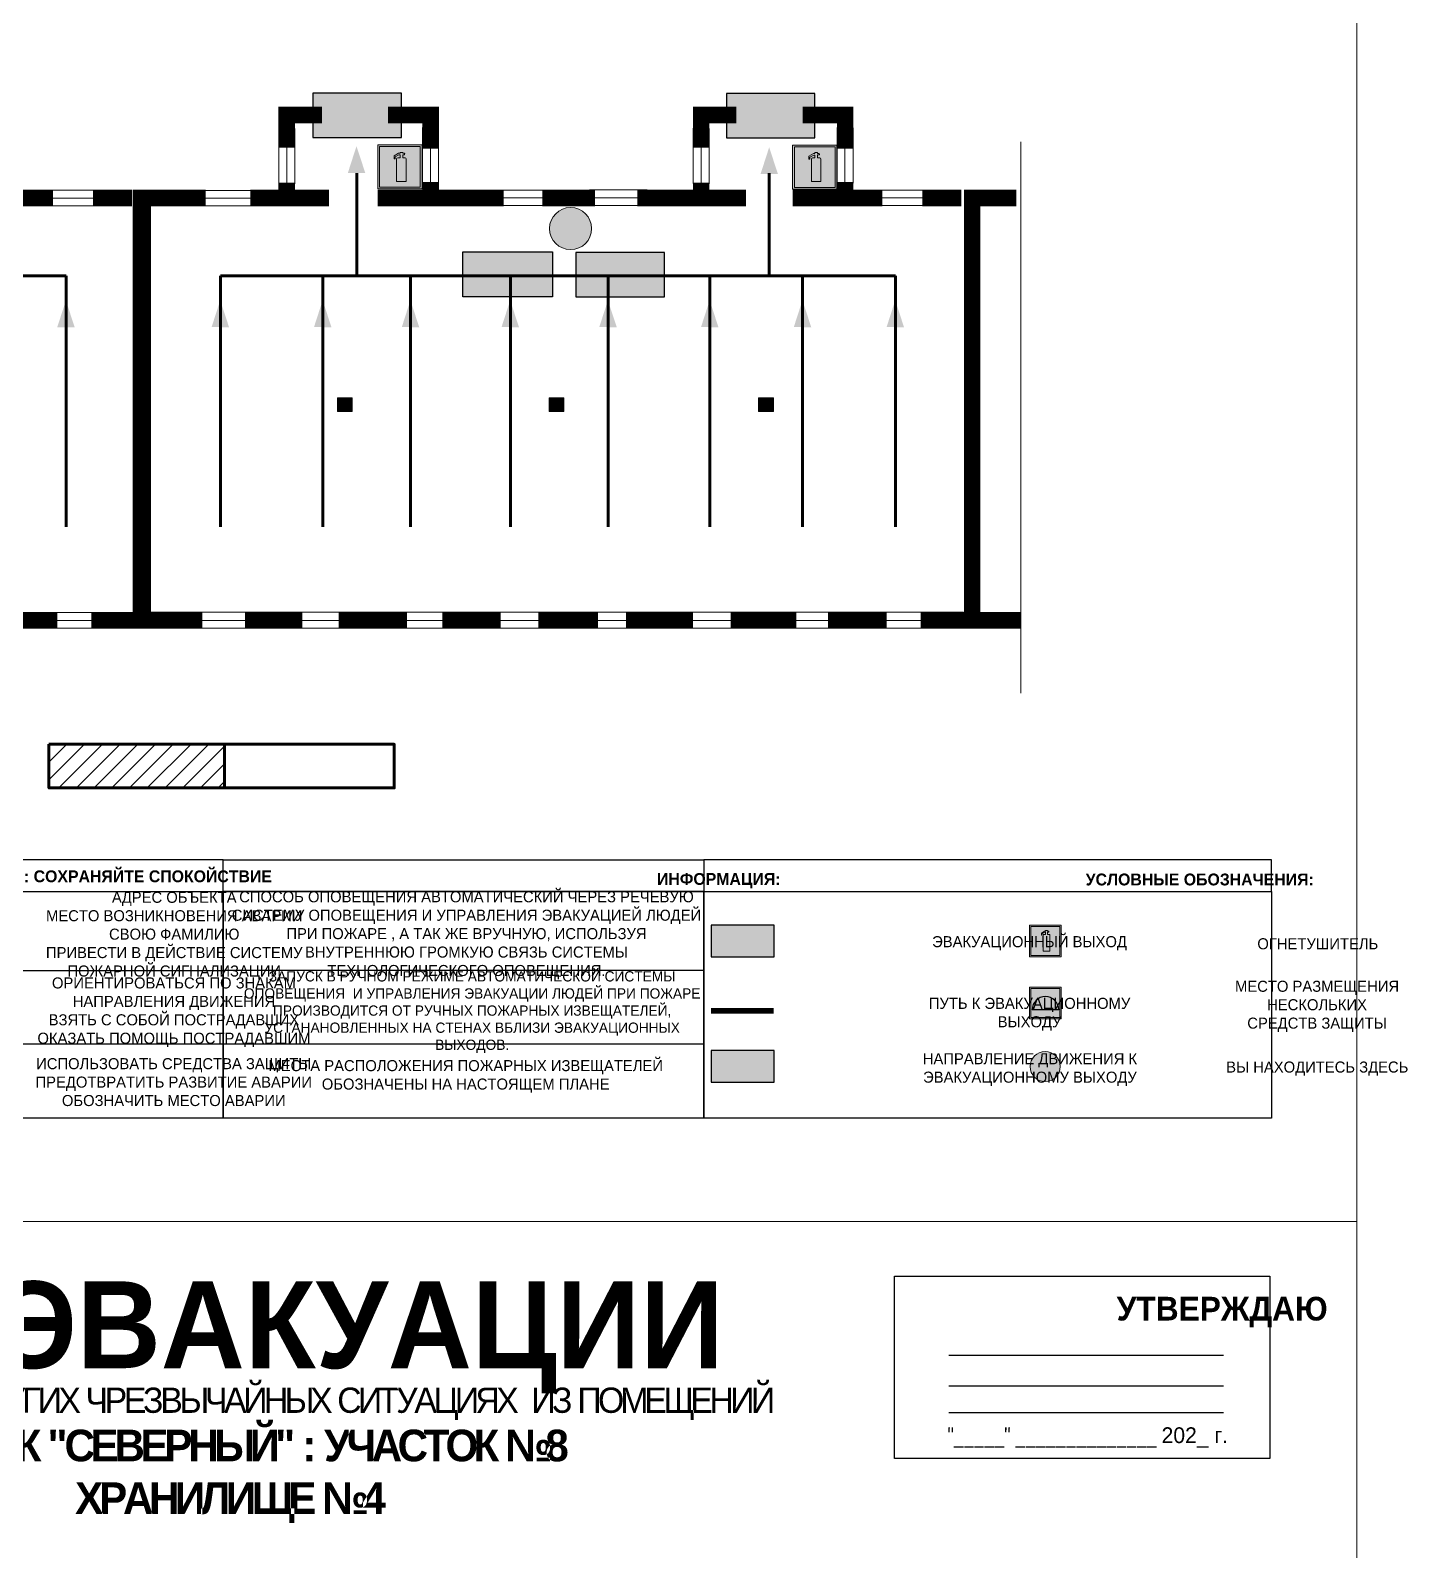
# Model space of a CAD drawing. Header units: millimetres. Extents: x 13114 to 67229, y 22859 to 38520.
# Drawn here: x 17982.2 to 18330.9, y 35075.9 to 35460.9 of the extents above; entities that cross this region are included whole.
import ezdxf

# ---------------------------------------------------------------- set-up
doc = ezdxf.new("R2010")
doc.units = ezdxf.units.MM
doc.layers.add('План_Штампы', color=7, linetype='Continuous')
doc.styles.add('обычный', font='arial.ttf')

# ---------------------------------------------------------------- blocks, each defined once
blk = doc.blocks.new('A$C1E1F2D43')
at = {"true_color": 0xffffff}
blk.add_hatch(color=7, dxfattribs=at).paths.add_polyline_path([(8, 0), (0, 0), (0, -8), (8, -8)])
h = blk.add_hatch(color=242)
h.paths.add_polyline_path([(0.32, -0.32), (0.32, -7.68), (7.68, -7.68), (7.68, -0.32)])
h.paths.add_polyline_path([(7.35, -5.71), (0.65, -5.71, -1)], flags=16)
at = {"color": 242, "lineweight": 5}
for p, q in [((0, 0), (8, 0)), ((0, -8), (0, 0)), ((0, 0), (8, 0)), ((8, -8), (8, 0)), ((0, -8), (8, -8))]:
    blk.add_line(p, q, dxfattribs=at)
at = {"color": 242}
blk.add_line((7.35, -5.71), (0.65, -5.71), dxfattribs=at)
at = {"color": 242, "lineweight": 5}
blk.add_lwpolyline([(0.32, -0.32), (7.68, -0.32), (7.68, -7.68), (0.32, -7.68)], close=True, dxfattribs=at)
at = {"color": 242}
blk.add_arc((4, -5.71), 3.35, 0, 180, dxfattribs=at)
blk = doc.blocks.new('A$C32E8229D')
at = {"true_color": 0xffffff}
blk.add_hatch(color=7, dxfattribs=at).paths.add_polyline_path([(0, 0), (0, -8), (16, -8), (16, 0)])
h = blk.add_hatch(color=126)
h.paths.add_polyline_path([(0.2, -0.2), (15.8, -0.2), (15.8, -7.8), (0.2, -7.8)])
h.paths.add_polyline_path([(13.49, -2.05), (12.08, -2.05), (11.37, -2.63, 0.162397), (11.29, -2.84), (11.29, -3.63), (10.35, -3.63), (10.35, -4.05), (11.68, -4.05), (11.68, -3.48), (12.26, -4.28), (11.29, -5.1), (11.29, -6.78), (11.85, -6.78), (11.85, -5.44), (12.8, -4.64), (12.8, -5.94), (14.46, -5.94), (14.46, -5.39), (13.45, -5.39), (13.45, -3.97), (12.46, -2.59), (13.15, -2.59), (13.69, -3.34), (14.18, -3)], flags=16)
h.paths.add_polyline_path([(10.74, -1.82, 1), (11.8, -1.82, 1)], flags=16)
h.paths.add_polyline_path([(9.39, -3.59), (5.99, -3.59), (6.56, -3.03), (5.91, -3.03), (5.1, -3.83), (5.91, -4.64), (6.56, -4.64), (5.99, -4.09), (9.39, -4.09)], flags=16)
h.paths.add_polyline_path([(4.29, -1.08), (1.72, -1.08), (1.72, -6.6), (4.29, -6.6)], flags=16)
at = {"color": 126}
blk.add_lwpolyline([(16, -8), (0, -8), (0, 0), (16, 0)], close=True, dxfattribs=at)
blk = doc.blocks.new('A$C7B8C2D5B')
at = {"lineweight": 0}
h = blk.add_hatch(color=5, dxfattribs=at)
h.dxf.hatch_style = 1
h.paths.add_polyline_path([(1.4, -3.02, 1), (-2.11, -3.02, 1)])
at = {"color": 5, "lineweight": 0}
blk.add_circle((-0.36, -3.02), 1.75, dxfattribs=at)
blk = doc.blocks.new('A$C7B4425F7')
at = {"true_color": 0xffffff}
blk.add_hatch(color=7, dxfattribs=at).paths.add_polyline_path([(0, 0), (-16, 0), (-16, -8), (0, -8)])
h = blk.add_hatch(color=126)
h.paths.add_polyline_path([(-0.2, -0.2), (-15.8, -0.2), (-15.8, -7.8), (-0.2, -7.8)])
h.paths.add_polyline_path([(-11.76, -2.03), (-11.76, -3.66), (-11.17, -3.66, -0.568275), (-11.17, -6.18), (-12.58, -6.18), (-12.58, -2.03)], flags=16)
h.paths.add_polyline_path([(-13.33, -4.12, -0.495768), (-13.59, -6.18), (-15.03, -6.18), (-15.03, -2.03), (-13.59, -2.03, -0.487973)], flags=16)
h.paths.add_polyline_path([(-10.25, -2.03), (-9.48, -2.03), (-9.48, -6.18), (-10.25, -6.18)], flags=16)
h.paths.add_polyline_path([(-13.84, -3.69), (-14.24, -3.69), (-14.24, -3.03), (-13.9, -3.03, -0.692621)], flags=0)
h.paths.add_polyline_path([(-9.15, -2.03), (-8.4, -2.03), (-8.04, -3.07), (-7.68, -2.03), (-6.93, -2.03), (-7.64, -4.1), (-6.93, -6.18), (-7.68, -6.18), (-8.04, -5.14), (-8.4, -6.18), (-9.15, -6.18), (-8.44, -4.1)], flags=16)
h.paths.add_polyline_path([(-11.76, -4.46), (-11.42, -4.46, -0.692621), (-11.36, -5.12), (-11.76, -5.12)], flags=0)
h.paths.add_polyline_path([(-13.9, -5.2), (-14.24, -5.2), (-14.24, -4.55), (-13.84, -4.55, -0.708038)], flags=0)
edge = h.paths.add_edge_path(flags=16)
edge.add_ellipse((-5.51, -4.08), major_axis=(0, 2.05), ratio=0.586184, start_angle=0, end_angle=360)
edge = h.paths.add_edge_path(flags=0)
edge.add_ellipse((-5.51, -4.08), major_axis=(0, 1.14), ratio=0.454828, start_angle=0, end_angle=360)
h.paths.add_polyline_path([(-4.13, -4.96, 0.377264), (-3.48, -4.52, 0.0555), (-3.16, -2.03), (-1.66, -2.03), (-1.66, -4.96), (-0.96, -4.96), (-0.96, -7.01), (-1.75, -7.01), (-1.75, -6.18), (-3.3, -6.18), (-3.3, -7.02), (-4.13, -7.02)], flags=16)
h.paths.add_polyline_path([(-2.73, -2.91), (-2.28, -2.91), (-2.28, -4.96), (-3.05, -4.96, 0.079136)], flags=0)
at = {"color": 126}
blk.add_lwpolyline([(-16, -8), (0, -8), (0, 0), (-16, 0)], close=True, dxfattribs=at)
blk = doc.blocks.new('A$C3AD82952')
at = {"true_color": 0xf5f5ff}
h = blk.add_hatch(color=7, dxfattribs=at)
h.dxf.hatch_style = 1
h.paths.add_polyline_path([(8.21, 8.73, 0.414214), (7.89, 9.05), (7.22, 9.05), (7.22, 9.92), (7.59, 9.92, 1), (7.57, 10.36), (7.22, 10.36), (7.22, 10.6), (6.43, 10.6), (6.43, 10.36), (6.01, 10.36), (4.74, 9.59), (4.74, 8.69), (4.98, 8.73), (4.98, 9.26), (6.12, 9.91), (6.43, 9.91), (6.43, 9.05), (5.76, 9.05, 0.414214), (5.44, 8.73), (5.44, 2.2), (8.21, 2.2)], flags=0)
h.paths.add_polyline_path([(12.8, 12.8), (0, 12.8), (0, 0), (12.8, 0)])
h.paths.add_polyline_path([(0.51, 12.29), (12.29, 12.29), (12.29, 0.51), (0.51, 0.51)], flags=16)
h.paths.add_polyline_path([(4.74, 9.59), (6.01, 10.36), (6.43, 10.36), (6.43, 10.6), (7.22, 10.6), (7.22, 10.36), (7.59, 10.36, -0.94586), (7.59, 9.92), (7.22, 9.92), (7.22, 9.05), (7.89, 9.05, -0.414214), (8.21, 8.73), (8.21, 2.2), (5.44, 2.2), (5.44, 8.73, -0.414214), (5.76, 9.05), (6.43, 9.05), (6.43, 9.91), (6.12, 9.91), (4.98, 9.26), (4.98, 8.73), (4.74, 8.69)], flags=0)
h = blk.add_hatch(color=242)
h.dxf.hatch_style = 1
h.paths.add_polyline_path([(12.29, 12.29), (0.51, 12.29), (0.51, 0.51), (12.29, 0.51)])
h.paths.add_polyline_path([(4.74, 8.69), (4.74, 9.59), (6.01, 10.36), (6.43, 10.36), (6.43, 10.6), (7.22, 10.6), (7.22, 10.36), (7.59, 10.36, -0.94586), (7.59, 9.92), (7.22, 9.92), (7.22, 9.05), (7.89, 9.05, -0.414214), (8.21, 8.73), (8.21, 2.2), (5.44, 2.2), (5.44, 8.73, -0.414214), (5.76, 9.05), (6.43, 9.05), (6.43, 9.91), (6.12, 9.91), (4.98, 9.26), (4.98, 8.73)], flags=16)
h = blk.add_hatch(color=7, dxfattribs=at)
h.dxf.hatch_style = 1
h.paths.add_polyline_path([(8.21, 8.73, 0.414214), (7.89, 9.05), (7.22, 9.05), (7.22, 9.92), (7.59, 9.92, 1), (7.57, 10.36), (7.22, 10.36), (7.22, 10.6), (6.43, 10.6), (6.43, 10.36), (6.01, 10.36), (4.74, 9.59), (4.74, 8.69), (4.98, 8.73), (4.98, 9.26), (6.12, 9.91), (6.43, 9.91), (6.43, 9.05), (5.76, 9.05, 0.414214), (5.44, 8.73), (5.44, 2.2), (8.21, 2.2)])
at = {"color": 242, "lineweight": 5}
for p, q in [((0, 0), (0, 12.8)), ((0, 12.8), (12.8, 12.8)), ((6.01, 10.36), (4.74, 9.59)), ((4.74, 9.59), (4.74, 8.69)), ((4.98, 9.26), (6.12, 9.91)), ((4.98, 8.73), (4.98, 9.26)), ((5.76, 9.05), (6.43, 9.05)), ((6.01, 10.36), (6.43, 10.36)), ((6.12, 9.91), (6.43, 9.91)), ((7.22, 10.6), (6.43, 10.6)), ((6.43, 10.6), (6.43, 10.36)), ((6.43, 9.91), (6.43, 9.05)), ((7.22, 10.36), (7.22, 10.6)), ((7.59, 10.36), (7.22, 10.36)), ((7.22, 9.05), (7.22, 9.92)), ((7.59, 9.92), (7.22, 9.92)), ((7.89, 9.05), (7.22, 9.05)), ((12.8, 0), (12.8, 12.8)), ((4.74, 8.69), (4.98, 8.73)), ((5.44, 2.2), (5.44, 8.73)), ((8.21, 2.2), (8.21, 8.73)), ((0, 0), (12.8, 0)), ((5.44, 2.2), (8.21, 2.2))]:
    blk.add_line(p, q, dxfattribs=at)
blk.add_lwpolyline([(0.51, 12.29), (12.29, 12.29), (12.29, 0.51), (0.51, 0.51)], close=True, dxfattribs=at)
for centre, radius, start, end in [((5.76, 8.73), 0.32, 90, 180), ((7.58, 10.14), 0.223, 273.1875, 86.8125), ((7.89, 8.73), 0.32, 0, 90)]:
    blk.add_arc(centre, radius, start, end, dxfattribs=at)

msp = doc.modelspace()

# ---------------------------------------------------------------- hatches: boundary and pattern name
at = {"lineweight": 0}
h = msp.add_hatch(color=256, dxfattribs=at)
h.dxf.hatch_style = 1
h.paths.add_polyline_path([(18063.64, 35364.39), (18063.64, 35367.9), (18059.89, 35367.9), (18059.89, 35364.39)])
h = msp.add_hatch(color=256, dxfattribs=at)
h.dxf.hatch_style = 1
h.paths.add_polyline_path([(18117.26, 35364.39), (18117.26, 35367.9), (18113.51, 35367.9), (18113.51, 35364.39)])
h = msp.add_hatch(color=256, dxfattribs=at)
h.dxf.hatch_style = 1
h.paths.add_polyline_path([(18170.29, 35364.39), (18170.29, 35367.9), (18166.55, 35367.9), (18166.55, 35364.39)])
h = msp.add_hatch()
h.set_pattern_fill('ANSI31', color=256)
h.set_pattern_definition([(45, (-11292.7226, 23709.585), (-2.24506403, 2.24506403), [])])
h.paths.add_polyline_path([(18031.32, 35269.09), (18031.32, 35280.16), (17986.85, 35280.16), (17986.85, 35269.09)])

# ---------------------------------------------------------------- linework, layer by layer
at = {"color": 5, "lineweight": 0}
for points in [[(17718.06, 35159.27), (18318.06, 35159.27), (18318.06, 35554.27), (17718.06, 35554.27)], [(17718.06, 34764.27), (18318.06, 34764.27), (18318.06, 35159.27), (17718.06, 35159.27)]]:
    msp.add_lwpolyline(points, close=True, dxfattribs=at)
at = {"lineweight": 100, "const_width": 4.2}
for points in [[(18047.07, 35431.22), (18047.07, 35439.55), (18055.99, 35439.55)], [(18072.75, 35439.55), (18083.52, 35439.55), (18083.52, 35431.02)], [(18152.02, 35431.22), (18152.02, 35439.55), (18160.94, 35439.55)], [(18177.7, 35439.55), (18188.47, 35439.55), (18188.47, 35431.02)], [(18047.07, 35418.52), (18047.07, 35422.35)], [(18083.52, 35422.55), (18083.52, 35418.52)], [(18152.02, 35418.52), (18152.02, 35422.35)], [(18188.47, 35422.55), (18188.47, 35418.52)], [(17987.92, 35418.49), (17965.19, 35418.49)], [(18007.89, 35418.49), (17998.05, 35418.49)], [(18026.5, 35418.52), (18008.08, 35418.52)], [(18021.81, 35418.49), (18008.54, 35418.49)], [(18057.78, 35418.52), (18037.87, 35418.52)], [(18102.03, 35418.52), (18070.1, 35418.52)], [(18125.1, 35418.52), (18111.82, 35418.52)], [(18163.34, 35418.52), (18135.84, 35418.52)], [(18197.92, 35418.52), (18175.19, 35418.52)], [(18217.89, 35418.52), (18208.05, 35418.52)], [(18231.81, 35418.52), (18218.54, 35418.52)], [(17974.14, 35311.48), (17988.94, 35311.48)], [(17997.57, 35311.48), (18008.33, 35311.48)], [(18008.05, 35311.52), (18025.73, 35311.52)], [(18008.55, 35311.48), (18022.95, 35311.48)], [(18036.51, 35311.52), (18051, 35311.52)], [(18060.24, 35311.52), (18077.5, 35311.52)], [(18086.44, 35311.52), (18101.24, 35311.52)], [(18110.79, 35311.52), (18125.89, 35311.52)], [(18132.98, 35311.52), (18149.93, 35311.52)], [(18159.49, 35311.52), (18176.13, 35311.52)], [(18184.15, 35311.52), (18198.94, 35311.52)], [(18207.57, 35311.52), (18218.33, 35311.52)], [(18217.3, 35311.52), (18232.95, 35311.52)]]:
    msp.add_lwpolyline(points, dxfattribs=at)
at = {"lineweight": 0}
for points in [[(18045.06, 35422.15), (18045.06, 35436.17)], [(18047.07, 35422.35), (18047.07, 35436.37)], [(18049.11, 35422.08), (18049.11, 35436.09)], [(18081.47, 35422.31), (18081.47, 35436.33)], [(18083.48, 35422.51), (18083.48, 35436.53)], [(18085.52, 35422.23), (18085.52, 35436.25)], [(18150.01, 35422.15), (18150.01, 35436.17)], [(18152.02, 35422.35), (18152.02, 35436.37)], [(18154.06, 35422.08), (18154.06, 35436.09)], [(18186.42, 35422.31), (18186.42, 35436.33)], [(18188.43, 35422.51), (18188.43, 35436.53)], [(18190.47, 35422.23), (18190.47, 35436.25)], [(18232.95, 35293.07), (18232.95, 35432.71)], [(17986.39, 35420.46), (18001.01, 35420.46)], [(18024.36, 35420.43), (18038.98, 35420.43)], [(18099.6, 35420.52), (18114.22, 35420.52)], [(18123.74, 35420.54), (18138.36, 35420.54)], [(18196.39, 35420.5), (18211.01, 35420.5)], [(17986.15, 35416.53), (18000.77, 35416.53)], [(17986.58, 35418.48), (18001.2, 35418.48)], [(18024.12, 35416.5), (18038.74, 35416.5)], [(18024.55, 35418.45), (18039.16, 35418.45)], [(18099.36, 35416.59), (18113.98, 35416.59)], [(18099.79, 35418.54), (18114.4, 35418.54)], [(18123.5, 35416.61), (18138.12, 35416.61)], [(18123.93, 35418.56), (18138.55, 35418.56)], [(18196.15, 35416.57), (18210.77, 35416.57)], [(18196.58, 35418.52), (18211.2, 35418.52)], [(17799.55, 35313.55), (18008.46, 35313.55)], [(17800.53, 35311.48), (18008.44, 35311.48)], [(18009.55, 35313.58), (18218.46, 35313.58)], [(18010.53, 35311.52), (18218.44, 35311.52)], [(18218.69, 35311.52), (18222.06, 35311.52)], [(18218.77, 35313.58), (18221.07, 35313.58)], [(17800.07, 35309.52), (18007.54, 35309.52)], [(18010.07, 35309.56), (18217.54, 35309.56)], [(18218.99, 35309.56), (18222.17, 35309.56)]]:
    msp.add_lwpolyline(points, dxfattribs=at)
at = {"color": 126, "lineweight": 100, "true_color": 0x008754}
for points in [[(18064.81, 35424.82), (18064.81, 35398.81), (18030.27, 35398.81)], [(18169.19, 35398.81), (18169.19, 35424.82)], [(17851.47, 35398.78), (17991.18, 35398.78)], [(17991.18, 35335.22), (17991.18, 35398.78)], [(18030.27, 35335.25), (18030.27, 35398.81)], [(18056.2, 35335.25), (18056.2, 35398.81)], [(18061.47, 35398.81), (18201.19, 35398.81)], [(18078.43, 35335.25), (18078.43, 35398.81)], [(18103.69, 35335.25), (18103.69, 35398.81)], [(18128.44, 35335.25), (18128.44, 35398.81)], [(18154.2, 35335.25), (18154.2, 35398.81)], [(18177.69, 35335.25), (18177.69, 35398.81)], [(18201.19, 35335.25), (18201.19, 35398.81)]]:
    msp.add_lwpolyline(points, dxfattribs=at)
at = {"lineweight": 0, "const_width": 4.2}
for points in [[(18010.18, 35311.52), (18010.18, 35418.52)], [(18010.63, 35311.48), (18010.63, 35418.49)], [(18220.63, 35311.52), (18220.63, 35418.52)]]:
    msp.add_lwpolyline(points, dxfattribs=at)
at = {"lineweight": 0}
for points in [[(18059.89, 35364.39), (18063.64, 35364.39), (18063.64, 35367.9), (18059.89, 35367.9)], [(18113.51, 35364.39), (18117.26, 35364.39), (18117.26, 35367.9), (18113.51, 35367.9)], [(18166.55, 35364.39), (18170.29, 35364.39), (18170.29, 35367.9), (18166.55, 35367.9)]]:
    msp.add_lwpolyline(points, close=True, dxfattribs=at)
at = {"lineweight": 100}
msp.add_lwpolyline([(17986.85, 35280.16), (18074.3, 35280.16), (18074.3, 35269.09), (17986.85, 35269.09)], close=True, dxfattribs=at)
msp.add_lwpolyline([(18031.32, 35269.09), (18031.32, 35280.16)], dxfattribs=at)
for points in [[(17887.19, 35242.81), (18030.95, 35242.81), (18030.95, 35250.86), (17887.19, 35250.86)], [(18030.95, 35250.86), (18152.67, 35250.86), (18152.67, 35185.41), (18030.95, 35185.41)], [(18030.95, 35250.86), (18152.67, 35250.86), (18152.67, 35242.81), (18030.95, 35242.81)], [(18152.67, 35242.81), (18296.44, 35242.81), (18296.44, 35250.86), (18152.67, 35250.86)], [(17887.19, 35242.81), (18030.95, 35242.81), (18030.95, 35185.41), (17887.19, 35185.41)], [(18030.95, 35242.81), (18152.67, 35242.81), (18152.67, 35222.81), (18030.95, 35222.81)], [(18152.67, 35242.81), (18296.44, 35242.81), (18296.44, 35185.41), (18152.67, 35185.41)], [(18152.67, 35222.81), (18030.95, 35222.81), (18030.95, 35204.24), (18152.67, 35204.24)], [(18201, 35145.45), (18296, 35145.45), (18296, 35099.24), (18201, 35099.24)]]:
    msp.add_lwpolyline(points, close=True)
for points in [[(17945.6, 35222.81), (17887.19, 35222.81), (18030.95, 35222.81)], [(17945.6, 35204.24), (17887.19, 35204.24), (18030.95, 35204.24)], [(18214.75, 35125.4), (18284.28, 35125.4)], [(18214.75, 35117.64), (18284.28, 35117.64)], [(18214.75, 35110.85), (18284.28, 35110.85)]]:
    msp.add_lwpolyline(points)
at = {"color": 126, "lineweight": 80, "true_color": 0x008754, "const_width": 1.5}
msp.add_lwpolyline([(18170.33, 35212.62), (18154.53, 35212.62)], dxfattribs=at)
at = {"layer": 'План_Штампы', "color": 126, "true_color": 0x008754}
for points in [[(18066.96, 35424.83), (18062.54, 35424.84), (18064.73, 35431.62)], [(18171.46, 35424.54), (18167.04, 35424.55), (18169.23, 35431.33)], [(17993.38, 35385.74), (17988.95, 35385.75), (17991.15, 35392.53)], [(18032.46, 35385.77), (18028.04, 35385.79), (18030.23, 35392.57)], [(18058.39, 35385.77), (18053.97, 35385.79), (18056.16, 35392.57)], [(18080.62, 35385.77), (18076.2, 35385.79), (18078.39, 35392.57)], [(18105.88, 35385.77), (18101.46, 35385.79), (18103.65, 35392.57)], [(18130.63, 35385.77), (18126.21, 35385.79), (18128.4, 35392.57)], [(18156.39, 35385.77), (18151.97, 35385.79), (18154.16, 35392.57)], [(18179.88, 35385.77), (18175.46, 35385.79), (18177.66, 35392.57)], [(18203.38, 35385.77), (18198.96, 35385.79), (18201.15, 35392.57)]]:
    msp.add_solid(points, dxfattribs=at)

# ---------------------------------------------------------------- block references
for name, p, xscale, yscale, zscale in [('A$C3AD82952', (18070.13, 35420.78), 0.875, 0.875, 0.875), ('A$C3AD82952', (18175.16, 35420.71), 0.875, 0.875, 0.875), ('A$C7B8C2D5B', (18120.04, 35419.96), 3.048387094587087, 3.048387094587087, 3.048387094587087), ('A$C3AD82952', (18235.19, 35226.33), 0.625, 0.625, 0.625), ('A$C7B8C2D5B', (18239.9, 35205.08), 2.177419353276491, 2.177419353276491, 2.177419353276491)]:
    msp.add_blockref(name, p, dxfattribs=dict(xscale=xscale, yscale=yscale, zscale=zscale))
at = {"color": 1}
msp.add_blockref('A$C1E1F2D43', (18235.19, 35218.61), dxfattribs=at)
at = {"layer": 'План_Штампы', "xscale": 1.4, "yscale": 1.4, "zscale": 1.4}
for p in [(18076.09, 35445.02), (18180.83, 35444.95)]:
    msp.add_blockref('A$C7B4425F7', p, dxfattribs=at)
at = {"layer": 'План_Штампы', "color": 126, "true_color": 0x008754, "xscale": 1.4175152427744, "yscale": 1.4175152427744, "zscale": 1.4175152427744, "rotation": 359.9978653237145}
msp.add_blockref('A$C32E8229D', (18091.7, 35404.84), dxfattribs=at)
at = {"layer": 'План_Штампы', "color": 126, "true_color": 0x008754, "xscale": -1.4, "yscale": 1.4, "zscale": 1.4}
msp.add_blockref('A$C32E8229D', (18142.71, 35404.7), dxfattribs=at)
at = {"layer": 'План_Штампы'}
msp.add_blockref('A$C7B4425F7', (18170.53, 35234.33), dxfattribs=at)
at = {"layer": 'План_Штампы', "color": 126, "true_color": 0x008754, "xscale": -1}
msp.add_blockref('A$C32E8229D', (18170.53, 35202.57), dxfattribs=at)

# ---------------------------------------------------------------- texts
at = {"lineweight": 0, "style": 'обычный'}
for s, insert, char_height, width, attachment_point in [('{\\fProxima Nova Rg|b1|i0|c204|p2;ДЕЙСТВИЯ ПРИ АВАРИИ: СОХРАНЯЙТЕ СПОКОЙСТВИЕ\\H1.6644x; }', (17986.8, 35246.26), 3, 175.1736, 5), ('{\\fProxima Nova Rg|b1|i0|c204|p2;ИНФОРМАЦИЯ:\\H1.1997x; }', (18156.47, 35245.59), 3, 175.1736, 5), ('{\\fProxima Nova Rg|b1|i0|c204|p2;УСЛОВНЫЕ ОБОЗНАЧЕНИЯ:\\H1.1997x; }', (18278.26, 35245.87), 3, 175.1736, 5), ('\\pi-8.4,l8.4,t8.4;{\\fProxima Nova Rg|b0|i0|c204|p2;АДРЕС ОБЪЕКТА\\PМЕСТО ВОЗНИКНОВЕНИЯ АВАРИИ\\PСВОЮ ФАМИЛИЮ\\PПРИВЕСТИ В ДЕЙСТВИЕ СИСТЕМУ \\PПОЖАРНОЙ СИГНАЛИЗАЦИИ}', (18018.58, 35231.64), 2.8, 126.6484, 5), ('{\\fProxima Nova Rg|b0|i0|c204|p2;СПОСОБ ОПОВЕЩЕНИЯ АВТОМАТИЧЕСКИЙ ЧЕРЕЗ РЕЧЕВУЮ СИСТЕМУ ОПОВЕЩЕНИЯ И УПРАВЛЕНИЯ ЭВАКУАЦИЕЙ ЛЮДЕЙ ПРИ ПОЖАРЕ , А ТАК ЖЕ ВРУЧНУЮ, ИСПОЛЬЗУЯ ВНУТРЕННЮЮ ГРОМКУЮ СВЯЗЬ СИСТЕМЫ ТЕХНОЛОГИЧЕСКОГО ОПОВЕЩЕНИЯ.}', (18092.58, 35231.77), 2.8, 118.5618, 5), ('\\pi-8.4,l8.4,t8.4;{\\fProxima Nova Rg|b0|i0|c204|p2;ЭВАКУАЦИОННЫЙ ВЫХОД\\H1.6404x; }', (18235.16, 35229.73), 2.8, 126.6484, 5), ('\\pi-8.4,l8.4,t8.4;{\\fProxima Nova Rg|b0|i0|c204|p2;ОГНЕТУШИТЕЛЬ\\H1.1997x; }', (18308.16, 35229.59), 2.8, 126.6484, 5), ('{\\fProxima Nova Rg|b0|i0|c204|p2;\\P\\pt7.8;ЗАПУСК В РУЧНОМ РЕЖИМЕ АВТОМАТИЧЕСКОЙ СИСТЕМЫ ОПОВЕЩЕНИЯ  И УПРАВЛЕНИЯ ЭВАКУАЦИИ ЛЮДЕЙ ПРИ ПОЖАРЕ ПРОИЗВОДИТСЯ ОТ РУЧНЫХ ПОЖАРНЫХ ИЗВЕЩАТЕЛЕЙ, УСТАНАНОВЛЕННЫХ НА СТЕНАХ ВБЛИЗИ ЭВАКУАЦИОННЫХ ВЫХОДОВ. }', (18094.02, 35214.48), 2.6, 121.7868, 5), ('\\pi-8.4,l8.4,t8.4;{\\fProxima Nova Rg|b0|i0|c204|p2;ОРИЕНТИРОВАТЬСЯ ПО ЗНАКАМ \\PНАПРАВЛЕНИЯ ДВИЖЕНИЯ\\PВЗЯТЬ С СОБОЙ ПОСТРАДАВШИХ\\PОКАЗАТЬ ПОМОЩЬ ПОСТРАДАВШИМ}', (18018.51, 35212.28), 2.8, 126.6484, 5), ('\\pi-8.4,l8.4,t8.4;{\\fProxima Nova Rg|b0|i0|c204|p2;МЕСТО РАЗМЕЩЕНИЯ \\PНЕСКОЛЬКИХ \\PСРЕДСТВ ЗАЩИТЫ}', (18307.96, 35213.77), 2.8, 126.6484, 5), ('\\pi-8.4,l8.4,t8.4;{\\fProxima Nova Rg|b0|i0|c204|p2;ПУТЬ К ЭВАКУАЦИОННОМУ \\PВЫХОДУ }', (18235.17, 35211.78), 2.8, 126.6484, 5), ('\\pi-8.4,l8.4,t8.4;{\\fProxima Nova Rg|b0|i0|c204|p2;ИСПОЛЬЗОВАТЬ СРЕДСТВА ЗАЩИТЫ \\PПРЕДОТВРАТИТЬ РАЗВИТИЕ АВАРИИ\\PОБОЗНАЧИТЬ МЕСТО АВАРИИ}', (18018.46, 35194.55), 2.8, 126.6484, 5), ('\\pt8.4;{\\fProxima Nova Rg|b0|i0|c204|p2;\\PМЕСТА РАСПОЛОЖЕНИЯ ПОЖАРНЫХ ИЗВЕЩАТЕЛЕЙ ОБОЗНАЧЕНЫ НА НАСТОЯЩЕМ ПЛАНЕ}', (18092.38, 35198.34), 2.8, 118.5618, 5), ('\\pi-8.4,l8.4,t8.4;{\\fProxima Nova Rg|b0|i0|c204|p2;НАПРАВЛЕНИЕ ДВИЖЕНИЯ К \\PЭВАКУАЦИОННОМУ ВЫХОДУ}', (18235.26, 35197.75), 2.8, 126.6484, 5), ('\\pi-8.4,l8.4,t8.4;{\\fProxima Nova Rg|b0|i0|c204|p2;ВЫ НАХОДИТЕСЬ ЗДЕСЬ\\H1.1997x; }', (18308.02, 35197.98), 2.8, 126.6484, 5), ('{\\fProxima Nova Rg|b1|i0|c204|p2;ПЛАН ЭВАКУАЦИИ}', (17880.56, 35144.11), 22, 493.8901, 1), ('\\pi-18,l18,t18;{\\fProxima Nova Rg|b1|i0|c204|p2;УТВЕРЖДАЮ\\H1.1997x; }', (18283.94, 35136.32), 6, 126.6484, 5), ('{\\fArial Narrow|b0|i0|c204|p34;"_____" ______________ \\fProxima Nova Rg|b0|i0|c204|p2;202_ г. }', (18249.9, 35104.56), 4, 78.6503, 5)]:
    msp.add_mtext(s, dxfattribs=dict(at, insert=insert, char_height=char_height, width=width, attachment_point=attachment_point))
at = {"color": 0, "lineweight": 0, "insert": (18032.36, 35110.71), "char_height": 8, "width": 449.2158, "attachment_point": 5, "style": 'обычный'}
msp.add_mtext('{\\fArial Black|b1|i0|c204|p34;\\H2x;\\T0.85;  \\fArial Narrow|b0|i0|c204|p34;\\H0.8x;\\W0.9;\\P\\fProxima Nova Rg|b0|i0|c204|p2;\\H0.5x;\\W1;\\C256;ПРИ ПОЖАРЕ  ИЛИ ДРУГИХ ЧРЕЗВЫЧАЙНЫХ СИТУАЦИЯХ  ИЗ ПОМЕЩЕНИЙ \\fProxima Nova Rg|b1|i0|c204|p2;\\H1.25x;\\PРУДНИК "СЕВЕРНЫЙ" : УЧАСТОК №8\\PХРАНИЛИЩЕ №4}', dxfattribs=at)

doc.saveas('drawing.dxf')
